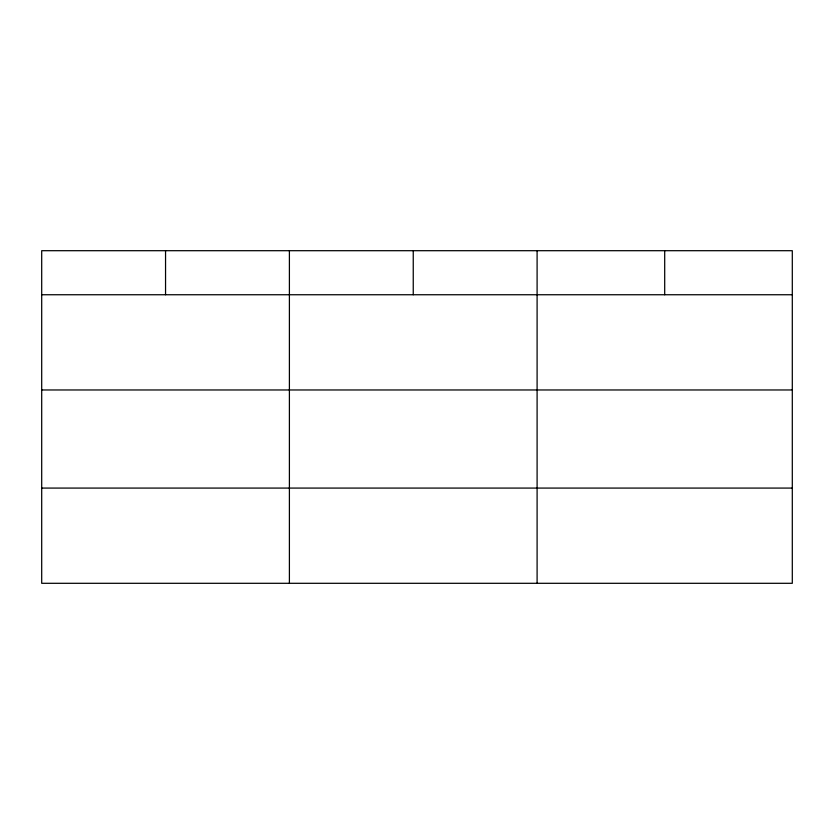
<?xml version="1.0" encoding="UTF-8"?>
<svg xmlns="http://www.w3.org/2000/svg" width="834" height="834" viewBox="0 0 834 834"><rect width="100%" height="100%" fill="white"/><g stroke="black" fill="none" stroke-linecap="round" stroke-linejoin="round"><path stroke-width="1.25" d="M792.3 389.968L792.3 250.7L41.7 250.7L41.7 583.3L792.3 583.3L792.3 389.968L41.7 389.968M41.7 294.746L792.3 294.746M41.7 488.078L792.3 488.078M664.698 250.7L664.698 294.746M537.096 250.7L537.096 583.3M413.247 250.7L413.247 294.746M289.398 250.7L289.398 583.3M165.549 250.7L165.549 294.746"/></g></svg>
